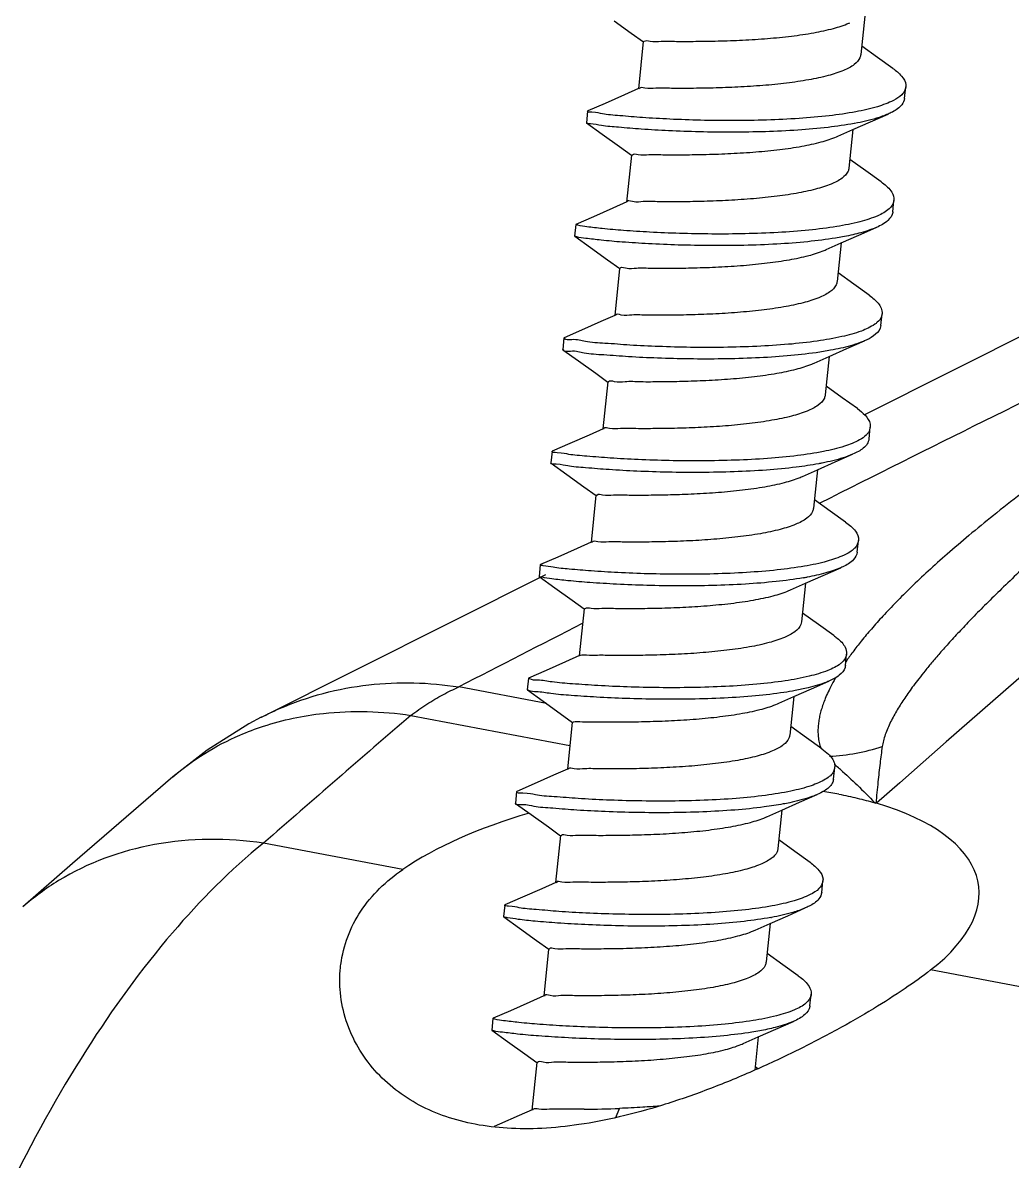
# Model space of a CAD drawing. Header units: millimetres. Extents: x -2947 to 97, y -3022 to 322.
# Drawn here: x -1388.72 to -1379.26, y -1995.92 to -1985.04 of the extents above; entities that cross this region are included whole.
import ezdxf

# ---------------------------------------------------------------- set-up
doc = ezdxf.new("R2010")
doc.units = ezdxf.units.MM
doc.layers.get('0').update_dxf_attribs({"linetype": 'CONTINUOUS'})

msp = doc.modelspace()

# ---------------------------------------------------------------- linework, layer by layer
at = {"color": 7}
for p, q in [((-1383.066207807341, -1985.018036438718), (-1382.902199153241, -1985.136032141118)), ((-1380.670664173541, -1984.974169896418), (-1380.709052552041, -1985.342031447718)), ((-1382.902199153241, -1985.136032141118), (-1382.786296421041, -1985.220057346118)), ((-1382.787447200541, -1985.218412110318), (-1382.834359562041, -1985.667955819218)), ((-1380.548799800141, -1985.369501340018), (-1380.700529209241, -1985.260355423718)), ((-1380.402615887841, -1985.474031406118), (-1380.548799800141, -1985.369501340018)), ((-1382.832894037241, -1985.666583686618), (-1382.966662458941, -1985.726206516518)), ((-1380.290404431041, -1985.762227895518), (-1380.278839223741, -1985.651402816918)), ((-1383.151472462141, -1985.807773688818), (-1383.317907978541, -1985.880667724618)), ((-1382.966662458941, -1985.726206516518), (-1383.151472462141, -1985.807773688818)), ((-1383.319177347741, -1985.881838652918), (-1383.330742554941, -1985.992663731518)), ((-1383.319177347741, -1985.881838652918), (-1383.317907978541, -1985.880667724618)), ((-1380.615705482441, -1985.983617211918), (-1380.448135696441, -1985.910222872518)), ((-1383.329742387041, -1985.994071438318), (-1383.330742554941, -1985.992663731518)), ((-1383.329742387041, -1985.994071438318), (-1383.179289833541, -1986.101659429118)), ((-1380.783746199641, -1986.057792886818), (-1380.615705482441, -1985.983617211918)), ((-1380.768113659741, -1985.999600367518), (-1380.771637211641, -1986.000251144618)), ((-1383.179289833541, -1986.101659429118), (-1383.015281179441, -1986.219655131518)), ((-1380.927158542041, -1986.121656848418), (-1380.783746199641, -1986.057792886818)), ((-1380.783746199641, -1986.057792886818), (-1380.822134578241, -1986.425654438118)), ((-1383.015281179441, -1986.219655131518), (-1382.899378447241, -1986.303680336518)), ((-1382.900529226641, -1986.302035100718), (-1382.947441588141, -1986.751578809718)), ((-1380.661881826341, -1986.453124330518), (-1380.813611235341, -1986.343978414118)), ((-1380.515697914041, -1986.557654396618), (-1380.661881826341, -1986.453124330518)), ((-1382.945976063441, -1986.750206677118), (-1383.079744485141, -1986.809829506918)), ((-1380.403486457141, -1986.845850885918), (-1380.391921249941, -1986.735025807318)), ((-1383.264554488341, -1986.891396679318), (-1383.430990004741, -1986.964290715118)), ((-1383.079744485141, -1986.809829506918), (-1383.264554488341, -1986.891396679318)), ((-1383.432259373841, -1986.965461643418), (-1383.443824581141, -1987.076286722018)), ((-1383.432259373841, -1986.965461643418), (-1383.430990004741, -1986.964290715118)), ((-1380.728787508641, -1987.067240202418), (-1380.561217722541, -1986.993845863018)), ((-1383.442824413141, -1987.077694428718), (-1383.443824581141, -1987.076286722018)), ((-1383.442824413141, -1987.077694428718), (-1383.292371859641, -1987.185282419618)), ((-1380.896828225841, -1987.141415877318), (-1380.728787508641, -1987.067240202418)), ((-1383.292371859641, -1987.185282419618), (-1383.128363205541, -1987.303278122018)), ((-1381.040240568241, -1987.205279838818), (-1380.896828225841, -1987.141415877318)), ((-1380.896828225841, -1987.141415877318), (-1380.935216604341, -1987.509277428618)), ((-1383.128363205541, -1987.303278122018), (-1383.012460473341, -1987.387303327018)), ((-1383.013611252841, -1987.385658091218), (-1383.060523614341, -1987.835201800118)), ((-1380.774963852441, -1987.536747320918), (-1380.926693261541, -1987.427601404618)), ((-1380.628779940241, -1987.641277387018), (-1380.774963852441, -1987.536747320918)), ((-1383.059058089541, -1987.833829667518), (-1383.192826511241, -1987.893452497418)), ((-1383.052803936241, -1987.832358869118), (-1383.054003374941, -1987.835390818718)), ((-1378.844936940641, -1987.865841748518), (-1380.673931073241, -1988.782891776418)), ((-1380.516568483341, -1987.929473876318), (-1380.505003276041, -1987.818648797818)), ((-1383.377636514441, -1987.975019669718), (-1383.544072030841, -1988.047913705518)), ((-1383.192826511241, -1987.893452497418), (-1383.377636514441, -1987.975019669718)), ((-1383.545341400041, -1988.049084633818), (-1383.556906607241, -1988.159909712418)), ((-1383.545341400041, -1988.049084633818), (-1383.544072030841, -1988.047913705518)), ((-1380.841869534741, -1988.150863192818), (-1380.674299748741, -1988.077468853418)), ((-1383.555906439341, -1988.161317419118), (-1383.556906607241, -1988.159909712418)), ((-1383.555906439341, -1988.161317419118), (-1383.405453885841, -1988.268905410018)), ((-1381.009910251941, -1988.225038867718), (-1380.841869534741, -1988.150863192818)), ((-1383.405453885841, -1988.268905410018), (-1383.241445231741, -1988.386901112418)), ((-1381.153322594341, -1988.288902829318), (-1381.009910251941, -1988.225038867718)), ((-1381.009910251941, -1988.225038867718), (-1381.048298630541, -1988.592900419018)), ((-1383.241445231741, -1988.386901112418), (-1383.125542499541, -1988.470926317418)), ((-1383.126693278941, -1988.469281081618), (-1383.173605640441, -1988.918824790618)), ((-1380.888045878641, -1988.620370311418), (-1381.039775287641, -1988.511224395018)), ((-1380.741861966341, -1988.724900377518), (-1380.888045878641, -1988.620370311418)), ((-1383.172140115741, -1988.917452658018), (-1383.305908537441, -1988.977075487818)), ((-1380.629650509441, -1989.013096866818), (-1380.618085302241, -1988.902271788218)), ((-1383.490718540641, -1989.058642660218), (-1383.657154057041, -1989.131536695918)), ((-1383.305908537441, -1988.977075487818), (-1383.490718540641, -1989.058642660218)), ((-1383.658423426241, -1989.132707624318), (-1383.669988633441, -1989.243532702818)), ((-1383.658423426241, -1989.132707624318), (-1383.657154057041, -1989.131536695918)), ((-1380.954951560941, -1989.234486183318), (-1380.787381774841, -1989.161091843918)), ((-1383.668988465541, -1989.244940409618), (-1383.669988633441, -1989.243532702818)), ((-1383.668988465541, -1989.244940409618), (-1383.518535911941, -1989.352528400518)), ((-1381.122992278141, -1989.308661858118), (-1380.954951560941, -1989.234486183318)), ((-1383.518535911941, -1989.352528400518), (-1383.354527257841, -1989.470524102818)), ((-1381.266404620541, -1989.372525819718), (-1381.122992278141, -1989.308661858118)), ((-1381.122992278141, -1989.308661858118), (-1381.161380656641, -1989.676523409518)), ((-1383.354527257841, -1989.470524102818), (-1383.238624525641, -1989.554549307818)), ((-1383.239775305141, -1989.552904072018), (-1383.286687666641, -1990.002447781018)), ((-1381.001127904741, -1989.703993301818), (-1381.152857313841, -1989.594847385518)), ((-1380.854943992541, -1989.808523367918), (-1381.001127904741, -1989.703993301818)), ((-1383.418990563541, -1990.060698478318), (-1383.603800566741, -1990.142265650618)), ((-1383.285222141841, -1990.001075648418), (-1383.418990563541, -1990.060698478318)), ((-1380.742732535641, -1990.096719857218), (-1380.731167328441, -1989.985894778718)), ((-1383.603800566741, -1990.142265650618), (-1383.770236083241, -1990.215159686418)), ((-1383.771505452341, -1990.216330614718), (-1383.783070659541, -1990.327155693318)), ((-1383.771505452341, -1990.216330614718), (-1383.770236083241, -1990.215159686418)), ((-1381.068033587041, -1990.318109173718), (-1380.900463801041, -1990.244714834318)), ((-1383.722073108041, -1990.311217476318), (-1386.440620944841, -1991.674286020318)), ((-1383.782070491641, -1990.328563400018), (-1383.783070659541, -1990.327155693318)), ((-1383.782070491641, -1990.328563400018), (-1383.631617938141, -1990.436151390918)), ((-1381.236074304241, -1990.392284848618), (-1381.068033587041, -1990.318109173718)), ((-1383.631617938141, -1990.436151390918), (-1383.467609284041, -1990.554147093318)), ((-1381.379486646641, -1990.456148810218), (-1381.236074304241, -1990.392284848618)), ((-1381.236074304241, -1990.392284848618), (-1381.274462682841, -1990.760146399918)), ((-1383.467609284041, -1990.554147093318), (-1383.351706551841, -1990.638172298318)), ((-1383.352857331341, -1990.636527062518), (-1383.399769692741, -1991.086070771418)), ((-1381.114209930941, -1990.787616292218), (-1381.265939339941, -1990.678470375918)), ((-1380.968026018641, -1990.892146358318), (-1381.114209930941, -1990.787616292218)), ((-1383.532072589741, -1991.144321468718), (-1383.716882592941, -1991.225888641118)), ((-1383.398304168041, -1991.084698638818), (-1383.532072589741, -1991.144321468718)), ((-1380.855814561741, -1991.180342847718), (-1380.844249354541, -1991.069517769118)), ((-1383.716882592941, -1991.225888641118), (-1383.883318109341, -1991.298782676818)), ((-1383.884587478541, -1991.299953605218), (-1383.896152685741, -1991.410778683718)), ((-1383.884587478541, -1991.299953605218), (-1383.883318109341, -1991.298782676818)), ((-1381.181115613241, -1991.401732164118), (-1381.013545827241, -1991.328337824718)), ((-1383.713028167241, -1991.542560593218), (-1384.550529095741, -1991.383280789818)), ((-1383.895152517841, -1991.412186390518), (-1383.896152685741, -1991.410778683718)), ((-1383.895152517841, -1991.412186390518), (-1383.744699964341, -1991.519774381318)), ((-1381.349156330441, -1991.475907839018), (-1381.181115613241, -1991.401732164118)), ((-1383.744699964341, -1991.519774381318), (-1383.580691310141, -1991.637770083718)), ((-1381.492568672841, -1991.539771800618), (-1381.349156330441, -1991.475907839018)), ((-1381.349156330441, -1991.475907839018), (-1381.387544708941, -1991.843769390418)), ((-1386.438538849241, -1991.673267672418), (-1386.556247108841, -1991.736171479418)), ((-1386.440607929741, -1991.674279314318), (-1386.439009213041, -1991.673456193118)), ((-1385.008363438741, -1991.655332268818), (-1383.489323627841, -1991.944232817218)), ((-1383.580691310141, -1991.637770083718), (-1383.464788577941, -1991.721795288718)), ((-1386.556247108841, -1991.736171479418), (-1386.954920102841, -1991.986462701918)), ((-1383.465939357441, -1991.720150052918), (-1383.512851718941, -1992.169693761918)), ((-1381.227291957141, -1991.871239282718), (-1381.379021366141, -1991.762093366418)), ((-1381.081108044841, -1991.975769348818), (-1381.227291957141, -1991.871239282718)), ((-1386.954920102841, -1991.986462701918), (-1387.282010472541, -1992.241953658818)), ((-1383.645154615841, -1992.227944459218), (-1383.829964619041, -1992.309511631518)), ((-1383.511386194141, -1992.168321629318), (-1383.645154615841, -1992.227944459218)), ((-1380.968896587941, -1992.263965838118), (-1380.957331380741, -1992.153140759618)), ((-1387.281774975241, -1992.241754256118), (-1387.727856745641, -1992.626697074618)), ((-1383.829964619041, -1992.309511631518), (-1383.996400135541, -1992.382405667318)), ((-1383.997669504641, -1992.383576595618), (-1384.009234711841, -1992.494401674218)), ((-1383.997669504641, -1992.383576595618), (-1383.996400135541, -1992.382405667318)), ((-1381.294197639341, -1992.485355154618), (-1381.126627853341, -1992.411960815218)), ((-1384.008234543941, -1992.495809380918), (-1384.009234711841, -1992.494401674218)), ((-1384.008234543941, -1992.495809380918), (-1383.857781990441, -1992.603397371818)), ((-1381.605650698941, -1992.623394791118), (-1381.462238356541, -1992.559530829518)), ((-1381.462238356541, -1992.559530829518), (-1381.500626735141, -1992.927392380818)), ((-1381.462238356541, -1992.559530829518), (-1381.294197639341, -1992.485355154618)), ((-1380.574826357941, -1992.490110260218), (-1380.564351264041, -1992.493145370118)), ((-1387.727856745641, -1992.626697074618), (-1388.241814235741, -1993.071662263718)), ((-1383.857781990441, -1992.603397371818), (-1383.693773336341, -1992.721393074218)), ((-1383.693773336341, -1992.721393074218), (-1383.577870604141, -1992.805418279218)), ((-1385.086432240641, -1993.128281855018), (-1386.417155736541, -1992.875196488218)), ((-1383.579021383641, -1992.803773043418), (-1383.625933745141, -1993.253316752318)), ((-1381.340373983241, -1992.954862273118), (-1381.492103392241, -1992.845716356818)), ((-1381.194190070941, -1993.059392339218), (-1381.340373983241, -1992.954862273118)), ((-1388.241814235741, -1993.071662263718), (-1388.717712415341, -1993.485092614018)), ((-1383.758236642041, -1993.311567449618), (-1383.943046645241, -1993.393134622018)), ((-1383.624468220341, -1993.251944619718), (-1383.758236642041, -1993.311567449618)), ((-1383.618334421141, -1993.250491190318), (-1383.619786750541, -1993.253651654818)), ((-1381.081978614041, -1993.347588828618), (-1381.070413406841, -1993.236763750018)), ((-1383.943046645241, -1993.393134622018), (-1384.109482161641, -1993.466028657718)), ((-1384.110751530841, -1993.467199586118), (-1384.122316738041, -1993.578024664618)), ((-1384.110751530841, -1993.467199586118), (-1384.109482161641, -1993.466028657718)), ((-1381.407279665541, -1993.568978145018), (-1381.239709879541, -1993.495583805618)), ((-1384.121316570141, -1993.579432371418), (-1384.122316738041, -1993.578024664618)), ((-1384.121316570141, -1993.579432371418), (-1383.970864016641, -1993.687020362218)), ((-1381.718732725141, -1993.707017781518), (-1381.575320382741, -1993.643153819918)), ((-1381.575320382741, -1993.643153819918), (-1381.613708761341, -1994.011015371218)), ((-1381.575320382741, -1993.643153819918), (-1381.407279665541, -1993.568978145018)), ((-1383.970864016641, -1993.687020362218), (-1383.806855362441, -1993.805016064618)), ((-1383.806855362441, -1993.805016064618), (-1383.690952630241, -1993.889041269618)), ((-1383.692103409741, -1993.887396033818), (-1383.739015771241, -1994.336939742818)), ((-1381.453456009441, -1994.038485263618), (-1381.605185418441, -1993.929339347218)), ((-1381.307272097141, -1994.143015329718), (-1381.453456009441, -1994.038485263618)), ((-1309.365539259741, -2007.529357689318), (-1380.041289893141, -1994.087798768818)), ((-1383.871318668241, -1994.395190440118), (-1384.056128671341, -1994.476757612418)), ((-1383.737550246541, -1994.335567610218), (-1383.871318668241, -1994.395190440118)), ((-1383.731483250541, -1994.334123916718), (-1383.732629768341, -1994.337066603318)), ((-1381.195060640241, -1994.431211819018), (-1381.183495433041, -1994.320386740518)), ((-1384.056128671341, -1994.476757612418), (-1384.222564187841, -1994.549651648218)), ((-1384.223833556941, -1994.550822576518), (-1384.235398764241, -1994.661647655118)), ((-1384.223833556941, -1994.550822576518), (-1384.222564187841, -1994.549651648218)), ((-1381.520361691641, -1994.652601135518), (-1381.352791905641, -1994.579206796118)), ((-1384.234398596241, -1994.663055361818), (-1384.235398764241, -1994.661647655118)), ((-1384.234398596241, -1994.663055361818), (-1384.083946042741, -1994.770643352718)), ((-1381.831814751241, -1994.790640771918), (-1381.688402408941, -1994.726776810418)), ((-1381.688402408941, -1994.726776810418), (-1381.721578352741, -1995.044689538718)), ((-1381.688402408941, -1994.726776810418), (-1381.520361691641, -1994.652601135518)), ((-1384.083946042741, -1994.770643352718), (-1383.919937388641, -1994.888639055118)), ((-1383.919937388641, -1994.888639055118), (-1383.804034656441, -1994.972664260118)), ((-1383.805185435941, -1994.971019024318), (-1383.852654431041, -1995.425896746218)), ((-1381.692787618841, -1995.031291143818), (-1381.718267444641, -1995.012962337718)), ((-1383.975171159741, -1995.479571785418), (-1384.160074245541, -1995.561480619018)), ((-1383.850373853941, -1995.423712704418), (-1383.975171159741, -1995.479571785418)), ((-1383.048988345741, -1995.497741246718), (-1383.014166708041, -1995.410375299718)), ((-1384.160074245541, -1995.561480619018), (-1384.212571379341, -1995.584540283118))]:
    msp.add_line(p, q, dxfattribs=at)
for centre, radius, start, end in [((-1202.259234517241, -2345.686805665919), 398.4494292494, 115.6614008993002, 116.6694692527049), ((-1382.928470271541, -1986.748356279518), 0.0132532223, 183.0188117455781, 186.0450496241835), ((-1381.789571676441, -1987.248490165618), 3.1377148774, 279.7405570825984, 280.4145012895956), ((-1213.593052274041, -2323.199882275519), 373.2676196817, 117.0548947428121, 117.2582828880912), ((-1381.083169462741, -1990.936268395218), 0.2878171141, 308.6587607626065, 311.2037945711816), ((-1379.435118398241, -1992.182344829518), 1.7548140663, 150.6562199272915, 153.4146447197904), ((-1379.233613658341, -1992.294310582818), 1.9853337553, 149.5714680898024, 150.6893256154943), ((-1131.635238865441, -2285.693375900019), 388.1447041485, 130.7515361627092, 131.0266212504915), ((-1381.128710836841, -1989.982619947118), 2.0675303042, 273.3823376864065, 287.5772586190003), ((-1383.703720170441, -1995.355004177218), 4.2384429112, 49.38147847149673, 49.64700208379615), ((-1383.802517355041, -1995.469875199518), 4.3899559237, 48.6618807295928, 49.37874039080658), ((-1381.776110016341, -1996.915834140818), 4.5879674387, 79.24430032269898, 81.16912703849883), ((-1380.893925683441, -1993.628783495018), 1.1824945025, 73.52883575389923, 73.81670198460853), ((-1382.131473684041, -1990.494253106618), 3.1431652266, 280.3357691593994, 280.4516505375942), ((-1383.453540303441, -1983.215060525218), 12.2032434014, 270.4804700307043, 272.0633636231951)]:
    msp.add_arc(centre, radius, start, end, dxfattribs=at)
for start_param, end_param in [(5.6739496375, 7.0593451682), (1.9457841549, 2.4643606292)]:
    msp.add_ellipse((-1382.621709429041, -1993.650259750118), major_axis=(3.0403694586, 0.3608611679), ratio=0.4215807445, start_param=start_param, end_param=end_param, dxfattribs=at)
for points, start_tangent, end_tangent in [([(-1317.110711005541, -1945.923812123718), (-1335.117601125841, -1957.604788370318), (-1351.087307032141, -1968.855336055618), (-1366.050514031141, -1980.320781491118), (-1380.558649759341, -1992.494815548718)], (-0.8489389444530727, -0.5284909352022065), (-0.75034111252771, -0.661050841350859)), ([(-1382.286522131341, -1985.215383885718), (-1382.072892738941, -1985.212048138018), (-1381.837984073541, -1985.203410099318), (-1381.599400450741, -1985.188050513918), (-1381.371897763241, -1985.165276411218), (-1381.157355007941, -1985.133332701518), (-1380.970316859841, -1985.091948146418), (-1380.824063812741, -1985.042415733018), (-1380.814064505741, -1985.038060891718)], (0.999977039206987, 0.006776507863778447), (0.913872828927148, 0.4060005573255925)), ([(-1382.782869940441, -1985.220990853918), (-1382.778233847141, -1985.215370133618), (-1382.722496292141, -1985.213462711018), (-1382.617429837341, -1985.214130476618), (-1382.469531426741, -1985.215426350018), (-1382.286522131341, -1985.215383885718)], (0.490631333751385, 0.8713672557201912), (0.9999770392076258, 0.006776507769517231)), ([(-1380.709921668741, -1985.341959055518), (-1380.716906481141, -1985.371608960918), (-1380.771177954141, -1985.435942716818), (-1380.873815240741, -1985.493172555818), (-1381.020801168041, -1985.542458784618), (-1381.206690400941, -1985.583313268518), (-1381.417785702841, -1985.614695195918), (-1381.644942456141, -1985.637483340518), (-1381.883950281941, -1985.652907040218), (-1382.119358998941, -1985.661580675718), (-1382.333434492841, -1985.664927594718)], (-0.09358326590015467, -0.9956114565147696), (-0.9999770392072956, -0.006776507818241054)), ([(-1380.402494380941, -1985.473858048918), (-1380.319334222041, -1985.547831445218), (-1380.278734910841, -1985.632275119218), (-1380.279600742341, -1985.651293694318)], (0.8188835957630073, -0.5739596297565255), (-0.1418471399427403, -0.9898885739769222)), ([(-1382.825987001941, -1985.665022305618), (-1382.828589125141, -1985.668892035018)], (-0.6344591123341106, -0.7729564248883715), (-0.4725626511138596, -0.8812970786132454)), ([(-1382.333434492841, -1985.664927594718), (-1382.517142584341, -1985.664966082218), (-1382.666942385741, -1985.663647409518), (-1382.771657161641, -1985.663016303018), (-1382.825987001941, -1985.665022305618)], (-0.999977039206556, -0.006776507927397018), (-0.6344591133591925, -0.7729564240469624)), ([(-1380.279600742341, -1985.651293694318), (-1380.304579876141, -1985.710248635118), (-1380.317367096641, -1985.725656459418)], (-0.1418471402470236, -0.9898885739333196), (-0.685309113859945, -0.7282523041230264)), ([(-1380.317367096641, -1985.725656459418), (-1380.395887061341, -1985.779902751518), (-1380.548757378241, -1985.839758944118), (-1380.756548452541, -1985.888775288918), (-1381.010170611241, -1985.926392891818), (-1381.298491923641, -1985.952560792518), (-1381.608834246241, -1985.967738235718), (-1381.927538167341, -1985.972874206718), (-1382.240571678041, -1985.969365144318), (-1382.534155445841, -1985.958992714618), (-1382.795376829241, -1985.943844419018), (-1383.012765272241, -1985.926220574018), (-1383.176803437841, -1985.908531808018), (-1383.280351306441, -1985.893191642418), (-1383.318964338241, -1985.882508943518), (-1383.318778780741, -1985.882329638518)], (-0.6853091142767578, -0.7282523037307921), (0.7763915373881758, 0.6302508870854723)), ([(-1380.291165949541, -1985.762118772818), (-1380.316145083341, -1985.821073713718), (-1380.407452268541, -1985.890727830118), (-1380.448271366041, -1985.909911617618)], (-0.1418471400707577, -0.9898885739585779), (-0.9167019850901502, -0.3995716087659109)), ([(-1380.448271366041, -1985.909911617618), (-1380.560322585541, -1985.950584022618), (-1380.768113659741, -1985.999600367518)], (-0.9167019849886101, -0.3995716089988655), (-0.9832645640771427, -0.1821834159032774)), ([(-1380.771637211641, -1986.000251144618), (-1381.021735818441, -1986.037217970418), (-1381.310057130841, -1986.063385871118), (-1381.620399453441, -1986.078563314318), (-1381.939103374541, -1986.083699285318), (-1382.252136885241, -1986.080190222918), (-1382.545720653041, -1986.069817793218), (-1382.806942036441, -1986.054669497518), (-1383.024330479441, -1986.037045652518), (-1383.188368645141, -1986.019356886618), (-1383.291916513641, -1986.004016721018), (-1383.330175343641, -1985.994597233118)], (-0.9834718709390184, -0.1810609816379734), (-0.7719668674026103, 0.6356627687953738)), ([(-1382.399604157541, -1986.299006876218), (-1382.185528663641, -1986.295659957218), (-1381.950119946541, -1986.286986321718), (-1381.711112120841, -1986.271562622018), (-1381.483955367541, -1986.248774477418), (-1381.272860065541, -1986.217392550018), (-1381.086970832741, -1986.176538066118), (-1380.939984905341, -1986.127251837318), (-1380.927143911441, -1986.121689767018)], (0.999977039207251, 0.006776507824842723), (0.9138097514399358, 0.4061425096850643)), ([(-1382.895397654241, -1986.304280024818), (-1382.892156666641, -1986.299101587118), (-1382.837826826241, -1986.297095584518), (-1382.733112050441, -1986.297726691018), (-1382.583312248941, -1986.299045363718), (-1382.399604157541, -1986.299006876218)], (0.401051011179611, 0.916055722339974), (0.9999770392066476, 0.006776507913878486)), ([(-1380.823014797641, -1986.425518873318), (-1380.830846441441, -1986.457165496818), (-1380.887404710341, -1986.521958030918), (-1380.992332405941, -1986.579079944518), (-1381.140606509441, -1986.627878482018), (-1381.325501431441, -1986.667961012918), (-1381.536143881541, -1986.698959168218), (-1381.763852603041, -1986.721575947018), (-1382.001969159141, -1986.736772922518), (-1382.234994407241, -1986.745267356818), (-1382.446516519041, -1986.748550585118)], (-0.09749373741988143, -0.9952361383932475), (-0.9999770392072383, -0.006776507826698584)), ([(-1380.515816228341, -1986.557822921218), (-1380.500545652641, -1986.568782049018), (-1380.413833939041, -1986.656533146118), (-1380.391972551341, -1986.735021240718)], (0.8184392221939807, -0.5745931078376348), (-0.08866535506088521, -0.9960614714022058)), ([(-1382.446516519041, -1986.748550585118), (-1382.635452939941, -1986.748558463618), (-1382.787747919341, -1986.747191490818), (-1382.891184320741, -1986.746681079218), (-1382.941705102341, -1986.749054245018)], (-0.9999770392075408, -0.006776507782068044), (0.05181633734012127, -0.9986566312725584)), ([(-1380.391972551341, -1986.735021240718), (-1380.392465078841, -1986.739306307918), (-1380.437560889041, -1986.815038418318)], (-0.08866535511007187, -0.9960614713978274), (-0.7232977066748779, -0.6905363332358857)), ([(-1380.437560889041, -1986.815038418318), (-1380.547281485141, -1986.881980114118), (-1380.716907267341, -1986.938773737718), (-1380.939049228841, -1986.984513835218), (-1381.203978213341, -1987.018787503518), (-1381.500058452041, -1987.041692790018), (-1381.814266059441, -1987.053834323118), (-1382.132769384641, -1987.056296370118), (-1382.441545357341, -1987.050594521118), (-1382.727004363441, -1987.038608154018), (-1382.976595805041, -1987.022496688118), (-1383.179367362541, -1987.004603359418), (-1383.326453035441, -1986.987350804618), (-1383.411468215941, -1986.973133107218), (-1383.430828163741, -1986.964171963818)], (-0.7232977067268554, -0.6905363331814423), (-0.6694207231904783, 0.7428835005323089)), ([(-1380.403537758541, -1986.845846319318), (-1380.404030286041, -1986.850131386518), (-1380.449126096241, -1986.925863496918), (-1380.558846692341, -1986.992805192718), (-1380.561229313141, -1986.993818506018)], (-0.08866535476137541, -0.9960614714288669), (-0.9207682621918148, -0.3901099938994967)), ([(-1380.561229313141, -1986.993818506018), (-1380.728472474641, -1987.049598816318), (-1380.883408436741, -1987.083736229318)], (-0.9207682622418384, -0.3901099937814274), (-0.9834291798134492, -0.1812927143915238)), ([(-1380.883408436741, -1987.083736229318), (-1380.950614436041, -1987.095338913718), (-1381.215543420541, -1987.129612582118), (-1381.511623659241, -1987.152517868618), (-1381.825831266641, -1987.164659401718), (-1382.144334591841, -1987.167121448718), (-1382.453110564541, -1987.161419599718), (-1382.738569570641, -1987.149433232618), (-1382.988161012241, -1987.133321766718), (-1383.190932569741, -1987.115428438018), (-1383.338018242641, -1987.098175883218), (-1383.423033423241, -1987.083958185818), (-1383.441449581941, -1987.075816059218)], (-0.9834291798365207, -0.1812927142663723), (-0.8069454479321899, 0.5906259764533875)), ([(-1382.512686183641, -1987.382629866618), (-1382.301164071841, -1987.379346638318), (-1382.068138823841, -1987.370852204018), (-1381.830022267741, -1987.355655228518), (-1381.602313546141, -1987.333038449718), (-1381.391671096141, -1987.302040294418), (-1381.206776174141, -1987.261957763518), (-1381.058502070641, -1987.213159225918), (-1381.040222479141, -1987.205320485518)], (0.9999770392073243, 0.006776507814014377), (0.9136116788373295, 0.4065878752398259)), ([(-1375.640752909341, -1987.242072746118), (-1375.733711685941, -1987.295409561618), (-1376.347955897441, -1987.654876953818), (-1376.894113015941, -1987.985829988618), (-1377.380749543241, -1988.291102024718), (-1377.815937834541, -1988.573731381418), (-1378.207142446041, -1988.836862767018), (-1378.561283412141, -1989.083768218718), (-1378.884360870541, -1989.317566664918), (-1379.177987885541, -1989.538519770318), (-1379.441549283241, -1989.745148006518), (-1379.675556918841, -1989.936637592618), (-1379.882791136941, -1990.113986227318), (-1380.066386507241, -1990.278682311018), (-1380.228805136741, -1990.431835486618), (-1380.372052517041, -1990.574291286418), (-1380.497984436641, -1990.706885313518), (-1380.608175965041, -1990.830289799918), (-1380.703886585041, -1990.944914499218), (-1380.786288260941, -1991.051110499718), (-1380.852019134941, -1991.142673628318)], (-0.8679020035254483, -0.4967354550226033), (-0.5674973918619372, -0.8233751940821991)), ([(-1383.007703221941, -1987.384699883518), (-1383.007874766941, -1987.383133526518), (-1382.957353985441, -1987.380760360718), (-1382.853917584041, -1987.381270772318), (-1382.701622604541, -1987.382637745118), (-1382.512686183641, -1987.382629866618)], (-0.1589691679852604, 0.9872835477359451), (0.9999770392071855, 0.006776507834484253)), ([(-1380.936167228641, -1987.509066692018), (-1380.944834496341, -1987.542730555818), (-1381.004152607441, -1987.608287117518), (-1381.111505507941, -1987.665206111418), (-1381.260371377641, -1987.713257966118), (-1381.445445124341, -1987.752796485818), (-1381.658986251841, -1987.783752186018), (-1381.887024662241, -1987.805999889518), (-1382.122203226941, -1987.820742828718), (-1382.349595392641, -1987.828927947118), (-1382.559598545141, -1987.832173575618)], (-0.0997030007107626, -0.9950172418854206), (-0.9999770392070099, -0.006776507860416082)), ([(-1380.628939284441, -1987.641499668018), (-1380.581884687241, -1987.678280852118), (-1380.513867722241, -1987.764813251918), (-1380.506259280641, -1987.818555405618)], (0.8127429181615506, -0.582622475517592), (-0.07415187701585071, -0.9972469599527621)), ([(-1382.559598545141, -1987.832173575618), (-1382.745132298041, -1987.832201545718), (-1382.895623498341, -1987.830867559118), (-1382.999495067841, -1987.830271137318), (-1383.052803936241, -1987.832358869118)], (-0.9999770392072111, -0.00677650783070736), (-0.4426668682446655, -0.8966861456264728)), ([(-1380.506259280641, -1987.818555405618), (-1380.511824322741, -1987.845741170618), (-1380.551494101641, -1987.899922190618)], (-0.07415187681661235, -0.9972469599675768), (-0.7508092074647574, -0.6605191397576172)), ([(-1380.551494101641, -1987.899922190618), (-1380.576015153041, -1987.919083717118), (-1380.703749444041, -1987.983198008518), (-1380.889504896241, -1988.036852377818), (-1381.125173755941, -1988.079281258018), (-1381.400424100941, -1988.110219295618), (-1381.703160237241, -1988.129913175518), (-1382.020061688741, -1988.139110628218), (-1382.337176765641, -1988.139027110718), (-1382.640544258641, -1988.131291644818), (-1382.916815558241, -1988.117874227518), (-1383.153849475941, -1988.100998046518), (-1383.341253262041, -1988.083040413818), (-1383.470845712041, -1988.066426831718), (-1383.537021725941, -1988.053522910618), (-1383.537256599941, -1988.049322658418)], (-0.7508092078242212, -0.6605191393490164), (0.02942823987353689, 0.9995668955592445)), ([(-1380.517824487941, -1987.929380484118), (-1380.523389530041, -1987.956566249218), (-1380.587580360241, -1988.029908795718), (-1380.674225293141, -1988.077640771518)], (-0.07415187705809209, -0.9972469599496212), (-0.9176377775893855, -0.397417801741207)), ([(-1380.674225293141, -1988.077640771518), (-1380.715314651241, -1988.094023087118), (-1380.901070103441, -1988.147677456418), (-1380.997040122641, -1988.167420202218)], (-0.917637777669127, -0.3974178015570843), (-0.9831658401793693, -0.1827154364151949)), ([(-1380.997040122641, -1988.167420202218), (-1381.136738963141, -1988.190106336618), (-1381.411989308241, -1988.221044374218), (-1381.714725444441, -1988.240738254118), (-1382.031626895941, -1988.249935706818), (-1382.348741972841, -1988.249852189218), (-1382.652109465841, -1988.242116723318), (-1382.928380765441, -1988.228699306018), (-1383.165414683141, -1988.211823125018), (-1383.352818469241, -1988.193865492418), (-1383.482410919241, -1988.177251910318), (-1383.548586933141, -1988.164347989218), (-1383.548830249041, -1988.161221706118)], (-0.983165840200821, -0.1827154362997653), (-0.01352482705511464, 0.999908535343673)), ([(-1382.625768209841, -1988.466252857118), (-1382.415765057341, -1988.463007228618), (-1382.188372891641, -1988.454822110118), (-1381.953194326841, -1988.440079171018), (-1381.725155916541, -1988.417831467518), (-1381.511614789041, -1988.386875767318), (-1381.326541042241, -1988.347337247618), (-1381.177675172641, -1988.299285392918), (-1381.153304276741, -1988.288943897218)], (0.9999770392069588, 0.006776507867958978), (0.9132728207689987, 0.4073484440189215)), ([(-1383.120525713441, -1988.470753491818), (-1383.118973600841, -1988.466438150618), (-1383.065664732541, -1988.464350418818), (-1382.961793162941, -1988.464946840618), (-1382.811301962641, -1988.466280827218), (-1382.625768209841, -1988.466252857118)], (0.2339048576542289, 0.9722594908591815), (0.999977039206787, 0.006776507893306326)), ([(-1381.049261134441, -1988.592679585018), (-1381.057337715641, -1988.625123969118), (-1381.116044195341, -1988.691040698018), (-1381.222858701841, -1988.748124569318), (-1381.371023706141, -1988.796245679418), (-1381.558396138341, -1988.836396476018), (-1381.773501141641, -1988.867545240718), (-1382.001473832341, -1988.889730235518), (-1382.234572825541, -1988.904331524618), (-1382.462064405941, -1988.912535789118), (-1382.672680571341, -1988.915796566018)], (-0.09634261295279348, -0.9953482309872401), (-0.999977039207003, -0.006776507861427849)), ([(-1380.741765140341, -1988.724764076518), (-1380.668540147141, -1988.787493914418), (-1380.619488988241, -1988.872618698718), (-1380.619411125541, -1988.902097689118)], (0.8152352644857616, -0.5791299193953203), (-0.1301962588886162, -0.9914882420742105)), ([(-1383.164747470641, -1988.915827583718), (-1383.167653754241, -1988.919954840718)], (-0.6540115189575865, -0.7564845887860444), (-0.4870940751269655, -0.8733495073429687)), ([(-1382.672680571341, -1988.915796566018), (-1382.857339877741, -1988.915829596718), (-1383.006415619441, -1988.914514045818), (-1383.109720499941, -1988.913879797018), (-1383.164747470641, -1988.915827583718)], (-0.9999770392069022, -0.006776507876297887), (-0.6540115128288764, -0.7564845940845619)), ([(-1380.619411125541, -1988.902097689118), (-1380.636793125941, -1988.951533607218), (-1380.658293308641, -1988.978691848318)], (-0.1301962590198015, -0.9914882420569842), (-0.7080684733446458, -0.7061437793079981)), ([(-1380.658293308641, -1988.978691848318), (-1380.719851087641, -1989.022347449618), (-1380.865131374841, -1989.083530023318), (-1381.066329829041, -1989.133980300418), (-1381.314650547941, -1989.173075489718), (-1381.599197835941, -1989.200698789118), (-1381.907461721941, -1989.217244589818), (-1382.225875410641, -1989.223600902418), (-1382.540419825941, -1989.221109786618), (-1382.837248308641, -1989.211507548318), (-1383.103303631241, -1989.196847368718), (-1383.326899834341, -1989.179407813718), (-1383.498242960241, -1989.161591299518), (-1383.609867476141, -1989.145817040118), (-1383.657092006841, -1989.134501012218)], (-0.7080684733916908, -0.7061437792608249), (0.8029177765612681, 0.5960897953177103)), ([(-1380.630976332741, -1989.012922767718), (-1380.648358333141, -1989.062358685818), (-1380.731416294841, -1989.133172528118), (-1380.787481923741, -1989.160864131718)], (-0.1301962589231476, -0.9914882420696762), (-0.9153809054245142, -0.4025888696725193)), ([(-1380.787481923741, -1989.160864131718), (-1380.876696582041, -1989.194355101918), (-1381.077895036241, -1989.244805378918), (-1381.110647363041, -1989.251061014718)], (-0.9153809053562417, -0.4025888698277528), (-0.9832858420463265, -0.1820685388287787)), ([(-1381.110647363041, -1989.251061014718), (-1381.326215755141, -1989.283900568318), (-1381.610763043141, -1989.311523867718), (-1381.919026929141, -1989.328069668318), (-1382.237440617841, -1989.334425981018), (-1382.551985033141, -1989.331934865218), (-1382.848813515941, -1989.322332626918), (-1383.114868838441, -1989.307672447318), (-1383.338465041641, -1989.290232892218), (-1383.509808167541, -1989.272416378118), (-1383.621432683341, -1989.256642118718), (-1383.668682597241, -1989.245345103818)], (-0.983285842035786, -0.1820685388857047), (0.7977731649182677, 0.6029576911660474)), ([(-1382.738850235941, -1989.549875847518), (-1382.528234070641, -1989.546615070618), (-1382.300742490241, -1989.538410806118), (-1382.067643497041, -1989.523809517018), (-1381.839670806341, -1989.501624522218), (-1381.624565803041, -1989.470475757518), (-1381.437193370741, -1989.430324960918), (-1381.289028366541, -1989.382203850818), (-1381.266384800841, -1989.372570299218)], (0.9999770392073434, 0.006776507811196688), (0.9134220001888619, 0.4070138198771374)), ([(-1383.234481119441, -1989.555324325218), (-1383.230917135241, -1989.549906865218), (-1383.175890164641, -1989.547959078518), (-1383.072585284041, -1989.548593327318), (-1382.923509542341, -1989.549908878218), (-1382.738850235941, -1989.549875847518)], (0.4175020607470702, 0.9086759759517965), (0.9999770392069819, 0.006776507864552275)), ([(-1381.162295341641, -1989.676322416918), (-1381.169204608641, -1989.706031527418), (-1381.225717382341, -1989.772123996318), (-1381.330508252241, -1989.829502960118), (-1381.479244026341, -1989.878586058618), (-1381.668458448441, -1989.919487716518), (-1381.884716564641, -1989.950946601618), (-1382.112263617641, -1989.973173069218), (-1382.344671404641, -1989.987810269318), (-1382.574376252241, -1989.996139697618), (-1382.785762597441, -1989.999419556518)], (-0.09087836429971824, -0.9958619999288093), (-0.99997703920724, -0.00677650782644919)), ([(-1378.464645908441, -1989.631938034418), (-1378.573147682041, -1989.725533683718), (-1378.796394587641, -1989.921559407018), (-1378.998104010941, -1990.103235393818), (-1379.180191174041, -1990.271643499418), (-1379.344455489941, -1990.427843997818), (-1379.492401869441, -1990.572695974918), (-1379.625160300341, -1990.706744916418), (-1379.743762883541, -1990.830465220318), (-1379.849245517441, -1990.944359245918), (-1379.942591057341, -1991.048897865818), (-1380.024379725441, -1991.144099730818), (-1380.094949763541, -1991.229635378818), (-1380.154803498541, -1991.305278271018), (-1380.205591740641, -1991.372267404318), (-1380.249610371041, -1991.432947167818), (-1380.288976657341, -1991.489818738318), (-1380.325491935941, -1991.545389243818), (-1380.360175005341, -1991.601474354218), (-1380.393121994241, -1991.658841376518), (-1380.424020299041, -1991.717932774018), (-1380.452013210541, -1991.778558690618), (-1380.475611131541, -1991.839301386918), (-1380.493367201241, -1991.898253185418), (-1380.504335011241, -1991.953615925818)], (-0.7589590378314581, -0.6511383715416773), (-0.1384782554517437, -0.9903654743411856)), ([(-1380.854939635041, -1989.808517109218), (-1380.760615938141, -1989.896364651218), (-1380.730730067041, -1989.979898214118), (-1380.731264586441, -1989.985882626318)], (0.8206838381121251, -0.571382566991286), (-0.1239852304308891, -0.9922840634793039)), ([(-1380.768568162141, -1990.058003346818), (-1380.868956802241, -1990.124795483418), (-1381.031249169141, -1990.182953090318), (-1381.247145676141, -1990.230146529218), (-1381.507195467841, -1990.265898135518), (-1381.799980194841, -1990.290240098718), (-1382.112622821441, -1990.303713028218), (-1382.431361433141, -1990.307341863518), (-1382.742162475141, -1990.302590202118), (-1383.031346095041, -1990.291295080918), (-1383.286195724441, -1990.275585117018), (-1383.495524735841, -1990.257785655218), (-1383.650174925041, -1990.240315149418), (-1383.743424605541, -1990.225577395318), (-1383.771159591241, -1990.216078932718)], (-0.6755547291748558, -0.7373098452411221), (-0.5883959123886446, 0.8085729715272051)), ([(-1383.277136203741, -1989.999364519318), (-1383.281296184141, -1990.003891230518)], (-0.7493648755814862, -0.6621572949418769), (-0.5827895527761618, -0.81262312124069)), ([(-1382.785762597441, -1989.999419556518), (-1382.969545076641, -1989.999457619018), (-1383.117357001741, -1989.998159067818), (-1383.220958372941, -1989.997495471618), (-1383.277136203741, -1989.999364519318)], (-0.9999770392073074, -0.006776507816520514), (-0.7493648730534479, -0.6621572978028635)), ([(-1380.731264586441, -1989.985882626318), (-1380.767330801441, -1990.056639942318), (-1380.768568162141, -1990.058003346818)], (-0.1239852305018011, -0.9922840634704436), (-0.6755547292304127, -0.7373098451902185)), ([(-1380.742829793641, -1990.096707704918), (-1380.778896008741, -1990.167465020818), (-1380.880522009441, -1990.235620562018), (-1380.900556278641, -1990.244499072518)], (-0.1239852301775147, -0.992284063510963), (-0.919132344365967, -0.3939488971177876)), ([(-1380.900556278641, -1990.244499072518), (-1381.042814376341, -1990.293778168918), (-1381.222372992641, -1990.334513546118)], (-0.9191323444747794, -0.393948896863915), (-0.9834931129671033, -0.1809455629361401)), ([(-1381.258710883341, -1990.340971607818), (-1381.518760675041, -1990.376723214118), (-1381.811545402041, -1990.401065177318), (-1382.124188028641, -1990.414538106818), (-1382.442926640341, -1990.418166942118), (-1382.753727682341, -1990.413415280618), (-1383.042911302341, -1990.402120159418), (-1383.297760931641, -1990.386410195518), (-1383.507089943041, -1990.368610733718), (-1383.661740132241, -1990.351140228018), (-1383.754989812841, -1990.336402473818), (-1383.781611817641, -1990.327817422918)], (-0.9855534584414607, -0.1693646378500427), (-0.85185643101143, 0.5237753535099459)), ([(-1382.851932262141, -1990.633498838018), (-1382.640545856241, -1990.630218977618), (-1382.410840924541, -1990.621889543718), (-1382.178433177741, -1990.607252342418), (-1381.950890240041, -1990.585026360118), (-1381.734657002141, -1990.553572099918), (-1381.545477920441, -1990.512682385718), (-1381.396770490341, -1990.463620890018), (-1381.379466476241, -1990.456194188318)], (0.9999770392070167, 0.006776507859405716), (0.9137942241159378, 0.4061774439482718)), ([(-1383.348275139241, -1990.639207532218), (-1383.343305868341, -1990.633443800818), (-1383.287128037541, -1990.631574753018), (-1383.183526666341, -1990.632238349318), (-1383.035714741341, -1990.633536900518), (-1382.851932262141, -1990.633498838018)], (0.5060944853938787, 0.8624780413749124), (0.999977039207596, 0.006776507773930258)), ([(-1381.275340565641, -1990.760016926418), (-1381.281861213741, -1990.788655266718), (-1381.336512229141, -1990.853999110218), (-1381.438344750841, -1990.910912709318), (-1381.585408464841, -1990.960357165918), (-1381.773494580041, -1991.001678626818), (-1381.989354284741, -1991.033557732118), (-1382.216777607141, -1991.056115715918), (-1382.452840806641, -1991.071193518718), (-1382.685933563041, -1991.079724748618), (-1382.898844623641, -1991.083042546918)], (-0.09001516975223395, -0.9959403944084588), (-0.9999770392072497, -0.006776507825013606)), ([(-1380.968222816541, -1990.892423034018), (-1380.934514280541, -1990.917743047518), (-1380.858195510341, -1991.004837769518), (-1380.844913231441, -1991.069474070218)], (0.8148847659760492, -0.5796229965936132), (-0.06568163955459322, -0.9978406296726048)), ([(-1383.387395572741, -1991.082685325318), (-1383.396341576541, -1991.087253967918)], (-0.9306308826602036, -0.365959233028886), (-0.7930806590090475, -0.6091166294772908)), ([(-1382.898844623641, -1991.083042546918), (-1383.078568371641, -1991.083103343818), (-1383.223848000141, -1991.081850190018), (-1383.328759291641, -1991.081105099118), (-1383.387395572741, -1991.082685325318)], (-0.999977039207545, -0.006776507781434419), (-0.9306308841779936, -0.36595922916916)), ([(-1380.844913231441, -1991.069474070218), (-1380.847602079441, -1991.086602510318), (-1380.893573021441, -1991.152813726818)], (-0.06568163932868426, -0.9978406296874751), (-0.7518860536622398, -0.6592930777038565)), ([(-1380.903375645841, -1991.161019089518), (-1381.023200518441, -1991.226396764618), (-1381.201906845641, -1991.281447571818), (-1381.431700986441, -1991.325343717818), (-1381.702512799441, -1991.357754467218), (-1382.002444373941, -1991.378860879918), (-1382.318300206641, -1991.389347743218), (-1382.636175200941, -1991.390373057318), (-1382.942074285341, -1991.383516433918), (-1383.222536041341, -1991.370708708318), (-1383.465232551241, -1991.354145899918), (-1383.659518737341, -1991.336191356918), (-1383.796906711741, -1991.319270443618), (-1383.871444001441, -1991.305762465418), (-1383.879978793941, -1991.297894645618), (-1383.880197090841, -1991.297527838018)], (-0.7804394089925683, -0.6252314202687921), (-0.4836097954782191, 0.8752837058448621)), ([(-1380.856478438641, -1991.180299148818), (-1380.859167286641, -1991.197427588918), (-1380.914940853041, -1991.271844168118), (-1381.013467572941, -1991.328521660418)], (-0.0656816394754795, -0.9978406296778123), (-0.9201070741895515, -0.3916669146434798)), ([(-1386.438977512241, -1991.673517740418), (-1386.264370825241, -1991.590732194418), (-1385.411825039141, -1991.363365469818), (-1384.550816005441, -1991.383427073718)], (0.889005910116103, 0.4578957215116118), (0.9878304827758102, -0.1555343605088915)), ([(-1381.013467572941, -1991.328521660418), (-1381.034765725641, -1991.337221843218), (-1381.213472052841, -1991.392272650418), (-1381.336050992441, -1991.418284092018)], (-0.9201070742077965, -0.3916669146006188), (-0.9832633895119677, -0.1821897550507072)), ([(-1385.008363720841, -1991.655332215118), (-1384.856441796241, -1991.548832126518), (-1384.703612928641, -1991.458076230918), (-1384.550531276241, -1991.383280375118)], (0.7979886016151517, 0.6026725410140193), (0.9166570602287171, 0.3996746601085015)), ([(-1381.336050992441, -1991.418284092018), (-1381.443266193641, -1991.436168796418), (-1381.714078006741, -1991.468579545818), (-1382.014009581141, -1991.489685958518), (-1382.329865413841, -1991.500172821818), (-1382.647740408141, -1991.501198135918), (-1382.953639492541, -1991.494341512518), (-1383.234101248541, -1991.481533786818), (-1383.476797758441, -1991.464970978518), (-1383.671083944541, -1991.447016435418), (-1383.808471918941, -1991.430095522218), (-1383.883009208741, -1991.416587544018), (-1383.891177691841, -1991.409251225918)], (-0.9832633895092868, -0.1821897550651747), (-0.5940310404997696, 0.8044421190631187)), ([(-1381.004393611641, -1991.397011962718), (-1381.035529352341, -1991.463263212318), (-1381.059717063941, -1991.522170276718), (-1381.078591583641, -1991.575740382318), (-1381.093391083641, -1991.626149923318), (-1381.104866501241, -1991.675615124918), (-1381.113123409641, -1991.725771283618), (-1381.117692275241, -1991.777345607318), (-1381.117736308441, -1991.830798952018), (-1381.112089192241, -1991.886042508018)], (-0.4469118944113908, -0.8945779779502858), (0.1576121190591558, -0.9875010986959369)), ([(-1382.965014288241, -1991.717121828418), (-1382.752103227741, -1991.713804030118), (-1382.519010471241, -1991.705272800218), (-1382.282947271841, -1991.690194997418), (-1382.055523949441, -1991.667637013618), (-1381.839664244741, -1991.635757908318), (-1381.651578129541, -1991.594436447418), (-1381.504514415441, -1991.544991990818), (-1381.492554526441, -1991.539803638718)], (0.9999770392069637, 0.006776507867228311), (0.913852917585697, 0.4060453731051606)), ([(-1386.417994386541, -1991.758659562318), (-1385.845010820941, -1991.636475686818), (-1385.008078717941, -1991.655086625218)], (0.9507431653821065, 0.3099797307554358), (0.9894483421268443, -0.1448860871941794)), ([(-1387.281764296741, -1992.241748657818), (-1386.643691036641, -1991.843853572918), (-1386.417994386541, -1991.758659562318)], (0.7577140946483469, 0.6525866615026974), (0.9507431654030913, 0.309979730691073)), ([(-1383.463565126741, -1991.722282627918), (-1383.453565237441, -1991.716764606818), (-1383.394928956241, -1991.715184380618), (-1383.290017664841, -1991.715929471518), (-1383.144738036241, -1991.717182625218), (-1382.965014288241, -1991.717121828418)], (0.6682924539349867, 0.7438986463313088), (0.999977039206881, 0.006776507879442624)), ([(-1381.388412770341, -1991.843703260218), (-1381.395253169541, -1991.873008925218), (-1381.449235432241, -1991.937344538218), (-1381.551467918541, -1991.994553239518), (-1381.698291335141, -1992.043926364818), (-1381.884539639841, -1992.084935497918), (-1382.096452194141, -1992.116454414018), (-1382.323552978641, -1992.139230872018), (-1382.562518079241, -1992.154648725518), (-1382.797887086941, -1992.163319518818), (-1383.011926649741, -1992.166665537418)], (-0.09280762955771543, -0.9956840582714368), (-0.9999770392071086, -0.006776507845842347)), ([(-1381.112089192241, -1991.886042508018), (-1381.099596493941, -1991.941875161018), (-1381.090273186741, -1991.970216081218)], (0.1576121188935344, -0.9875010987223714), (0.3449423303516013, -0.9386238803331219)), ([(-1381.081122128841, -1991.975788992318), (-1381.018805557341, -1992.027089471018), (-1380.961341542441, -1992.112859477118), (-1380.958905374241, -1992.152974340018)], (0.8126967311499623, -0.582686899782521), (-0.1051447011013554, -0.9944569331199349)), ([(-1380.504335011241, -1991.953615925818), (-1380.524848747341, -1992.111803695418), (-1380.544871114841, -1992.291094673718), (-1380.564351270641, -1992.493145299118)], (-0.1386455117716474, -0.990342073258315), (-0.08940021079176443, -0.9959957842834417)), ([(-1381.000046210741, -1992.231795398318), (-1381.044845171541, -1992.264632707118), (-1381.182431067041, -1992.327123435018), (-1381.376891289641, -1992.378997334318), (-1381.619730196241, -1992.419568176518), (-1381.900296363841, -1992.448653403518), (-1382.206257222241, -1992.466582262318), (-1382.524148600141, -1992.474181133618), (-1382.839974695941, -1992.472736708118), (-1383.139831738141, -1992.463938650518), (-1383.410527544841, -1992.449804307418), (-1383.640169374441, -1992.432588813018), (-1383.818693872641, -1992.414684599518), (-1383.938315500941, -1992.398514788618), (-1383.994352901041, -1992.386872240118)], (-0.7328467603737937, -0.6803937285202116), (0.7048618865036186, 0.7093445713858392)), ([(-1383.504224463441, -1992.166726471918), (-1383.507204969941, -1992.170770211718)], (-0.6690575398319676, -0.7432106083701948), (-0.5053385230801288, -0.8629211882270559)), ([(-1383.011926649741, -1992.166665537418), (-1383.195234163641, -1992.166706307818), (-1383.344585363041, -1992.165394087418), (-1383.449459848041, -1992.164750976318), (-1383.504224463441, -1992.166726471918)], (-0.9999770392074482, -0.006776507795731909), (-0.6690575404610192, -0.7432106078039062)), ([(-1380.958905374241, -1992.152974340018), (-1380.970094895541, -1992.192684470518), (-1381.000046210741, -1992.231795398318)], (-0.1051447007432815, -0.9944569331577943), (-0.7328467606016582, -0.6803937282747805)), ([(-1380.902945571841, -1992.173787141518), (-1380.743869193941, -1992.320293574218), (-1380.574813526141, -1992.490113757218)], (0.7508610039021847, -0.6604602583191537), (0.6908563133568513, -0.7229920845313454)), ([(-1380.970470581441, -1992.263799418618), (-1380.981660102841, -1992.303509549118), (-1381.056410378841, -1992.375457785618), (-1381.126646408541, -1992.411918620118)], (-0.1051447009644686, -0.994456933134408), (-0.9154000392257359, -0.4025453616494929)), ([(-1381.126646408541, -1992.411918620118), (-1381.193996274241, -1992.437948513618), (-1381.388456496841, -1992.489822412918), (-1381.449660841241, -1992.501908770418)], (-0.9154000393097327, -0.4025453614584819), (-0.9831708899860441, -0.1826882620313905)), ([(-1380.919895424041, -1992.408468858118), (-1380.742310428041, -1992.446237980318), (-1380.574813526141, -1992.490113757218)], (0.9823908752406273, -0.1868372774473928), (0.9606116848092482, -0.2778942083022561)), ([(-1381.449660841241, -1992.501908770418), (-1381.631295403541, -1992.530393255118), (-1381.911861571141, -1992.559478482118), (-1382.217822429441, -1992.577407340818), (-1382.535713807341, -1992.585006212218), (-1382.851539903141, -1992.583561786618), (-1383.151396945341, -1992.574763729118), (-1383.422092752041, -1992.560629385918), (-1383.651734581641, -1992.543413891618), (-1383.830259079841, -1992.525509678118), (-1383.949880708141, -1992.509339867218), (-1384.006063415441, -1992.497847684618)], (-0.9831708899721967, -0.1826882621059133), (0.6844540070697155, 0.7290560418830708)), ([(-1383.078096314441, -1992.800744818818), (-1382.864056751641, -1992.797398800318), (-1382.628687743841, -1992.788728007018), (-1382.389722643241, -1992.773310153518), (-1382.162621858841, -1992.750533695518), (-1381.950709304541, -1992.719014779318), (-1381.764460999841, -1992.678005646318), (-1381.617637583241, -1992.628632521018), (-1381.605636816041, -1992.623426031518)], (0.9999770392069062, 0.006776507875726877), (0.9138297368642405, 0.4060975400351902)), ([(-1386.417155736541, -1992.875196488218), (-1387.286788645641, -1993.731890553918), (-1388.109030020841, -1994.850952811718), (-1388.857941699641, -1996.196468310018), (-1389.509521132041, -1997.724210036818), (-1390.043715032341, -1999.385862586618)], (-0.7773543900734123, -0.629062915958009), (-0.2646649202012348, -0.9643404378200023)), ([(-1386.417153879341, -1992.875217179118), (-1387.458630415941, -1992.889529427718), (-1388.375016180541, -1993.234492612318), (-1388.717113787641, -1993.485232065918)], (-0.989849692423553, 0.1421182127983508), (-0.7541207017799115, -0.6567358427457524)), ([(-1383.574065750941, -1992.806144748618), (-1383.570394128041, -1992.800805753418), (-1383.515629512741, -1992.798830257818), (-1383.410755027741, -1992.799473368918), (-1383.261403828241, -1992.800785589318), (-1383.078096314441, -1992.800744818818)], (0.4317073350717929, 0.9020137342885698), (0.9999770392073676, 0.006776507807619406)), ([(-1381.501501173741, -1992.927274097018), (-1381.509055978641, -1992.958277319518), (-1381.564893037041, -1993.022939688818), (-1381.669149475341, -1993.080119064818), (-1381.817030710341, -1993.129066994318), (-1382.002166022141, -1993.169373293718), (-1382.212532386041, -1993.200442265518), (-1382.440081649841, -1993.223132143718), (-1382.678599867741, -1993.238419612018), (-1382.912610908341, -1993.246983526018), (-1383.125008675941, -1993.250288527818)], (-0.09628679825894534, -0.9953536318721307), (-0.9999770392072836, -0.006776507820029383)), ([(-1381.194081149741, -1993.059236461418), (-1381.108473734041, -1993.136118435918), (-1381.070095705741, -1993.220377685118), (-1381.071011309541, -1993.236678359218)], (0.8197091597930625, -0.5727799694047896), (-0.1413826374488974, -0.9899550241440231)), ([(-1385.681211161841, -1994.064339473418), (-1385.677682976441, -1994.034249525118), (-1385.611717337141, -1993.770406414918), (-1385.486591938541, -1993.526374875618), (-1385.307396058041, -1993.309576424918), (-1385.086432240641, -1993.128281855018)], (0.1036908317259813, 0.9946095773799758), (0.8247536183514523, 0.5654922360352853)), ([(-1381.108635851941, -1993.310503566918), (-1381.191636418941, -1993.367445342218), (-1381.346478459041, -1993.426950936918), (-1381.555973057641, -1993.475589809818), (-1381.810954631741, -1993.512819886918), (-1382.100230674541, -1993.538607476318), (-1382.411080499141, -1993.553428769518), (-1382.729822079241, -1993.558248622218), (-1383.042421727841, -1993.554477559518), (-1383.335119445641, -1993.543908922418), (-1383.595042074141, -1993.528638955318), (-1383.810776930141, -1993.510973396618), (-1383.972880361741, -1993.493324733518), (-1384.074298561941, -1993.478104700318), (-1384.110681890241, -1993.467616810118), (-1384.110529332441, -1993.467423869418)], (-0.6811884088039463, -0.7321081557469141), (0.7104010375936483, 0.7037971055537725)), ([(-1383.125008675941, -1993.250288527818), (-1383.310651537441, -1993.250315863618), (-1383.461404076241, -1993.248978718118), (-1383.565410565741, -1993.248389025418), (-1383.618334421141, -1993.250491190318)], (-0.999977039207301, -0.006776507817464796), (-0.4924879034729426, -0.8703192890731686)), ([(-1381.071011309541, -1993.236678359218), (-1381.098177172741, -1993.298099326518), (-1381.108635851941, -1993.310503566918)], (-0.1413826378967389, -0.9899550240800638), (-0.6811884086280731, -0.7321081559105549)), ([(-1381.082576516741, -1993.347503437818), (-1381.109742380041, -1993.408924405018), (-1381.203201626141, -1993.478270420718), (-1381.239844342741, -1993.495274303618)], (-0.1413826377243645, -0.9899550241046818), (-0.917181524446014, -0.3984696365030664)), ([(-1381.239844342741, -1993.495274303618), (-1381.358043666241, -1993.537776015518), (-1381.561285489441, -1993.585267998918)], (-0.9171815244015761, -0.398469636605352), (-0.9834072387402946, -0.1814116942018602)), ([(-1381.567538264841, -1993.586414888418), (-1381.822519839041, -1993.623644965518), (-1382.111795881841, -1993.649432554918), (-1382.422645706341, -1993.664253848118), (-1382.741387286541, -1993.669073700818), (-1383.053986935141, -1993.665302638118), (-1383.346684652941, -1993.654734000918), (-1383.606607281341, -1993.639464033818), (-1383.822342137341, -1993.621798475218), (-1383.984445568941, -1993.604149812118), (-1384.085863769141, -1993.588929778818), (-1384.121532467241, -1993.579745554918)], (-0.9837721348445586, -0.1794223695735281), (-0.8233251907603658, 0.5675699342454702)), ([(-1383.191178340541, -1993.884367809318), (-1382.978780573041, -1993.881062807518), (-1382.744769532441, -1993.872498893418), (-1382.506251314441, -1993.857211425218), (-1382.278702050741, -1993.834521547018), (-1382.068335686841, -1993.803452575218), (-1381.883200374941, -1993.763146275818), (-1381.735319139941, -1993.714198346318), (-1381.718715339841, -1993.707056866518)], (0.9999770392073264, 0.006776507813690087), (0.9136890254457403, 0.4064140312292545)), ([(-1383.686385498141, -1993.889042589918), (-1383.684504085741, -1993.884570471818), (-1383.631580230341, -1993.882468306918), (-1383.527573740941, -1993.883057999618), (-1383.376821202141, -1993.884395145018), (-1383.191178340541, -1993.884367809318)], (0.277658450895153, 0.9606798554391072), (0.9999770392075433, 0.006776507781698857)), ([(-1384.393461247241, -1995.562238689718), (-1384.673337607541, -1995.488583956818), (-1384.928388237241, -1995.378317246618), (-1385.155236398241, -1995.231807642318), (-1385.352336057441, -1995.047306215018), (-1385.512555344541, -1994.825768478618), (-1385.625476858641, -1994.574133245518), (-1385.681922160541, -1994.305836585418), (-1385.681211161841, -1994.064339473418)], (-0.9823908752368323, 0.1868372774673473), (0.1036908317195732, 0.9946095773806439)), ([(-1381.614614401641, -1994.010837128118), (-1381.623011774441, -1994.043804311618), (-1381.681205596241, -1994.108972877918), (-1381.787622307541, -1994.165974852118), (-1381.936541432041, -1994.214388843918), (-1382.120829193841, -1994.253987208618), (-1382.332968995541, -1994.284952080518), (-1382.561002428941, -1994.307381361018), (-1382.797839314441, -1994.322342937518), (-1383.027944742641, -1994.330662363918), (-1383.238090702041, -1994.333911518218)], (-0.09949828594315739, -0.9950377335027922), (-0.9999770392071093, -0.006776507845728964)), ([(-1380.041289893141, -1994.087798768818), (-1380.286070925641, -1994.264856460518), (-1380.588407045041, -1994.458106052718), (-1380.938233568141, -1994.659179914718), (-1381.327655706041, -1994.861369058418), (-1381.743131026241, -1995.054719544618), (-1382.173825217941, -1995.230617721118), (-1382.604359006641, -1995.379064619718), (-1383.017152093541, -1995.491645591018), (-1383.402268744041, -1995.565383495718), (-1383.758208325541, -1995.601003326518), (-1384.089220462141, -1995.599748000618), (-1384.393461247241, -1995.562238689718)], (-0.7889983795256221, -0.6143952775745775), (-0.9823908752345172, 0.1868372774795206)), ([(-1381.307416336541, -1994.143220236418), (-1381.288172815841, -1994.157154349618), (-1381.203611346741, -1994.244774052218), (-1381.183627007941, -1994.320376077018)], (0.8177204022591904, -0.5756156215123663), (-0.08077972489648175, -0.9967319780390558)), ([(-1381.231796474041, -1994.402804827618), (-1381.343626344141, -1994.469424565018), (-1381.515154526641, -1994.525858106318), (-1381.738907242841, -1994.571216043018), (-1382.005083560241, -1994.605102501518), (-1382.301992128241, -1994.627632783318), (-1382.616572150541, -1994.639428227318), (-1382.934975381341, -1994.641588522618), (-1383.243183210541, -1994.635642705718), (-1383.527631340641, -1994.623481025718), (-1383.775814219241, -1994.607270714018), (-1383.976842292841, -1994.589359411118), (-1384.121927251541, -1994.572170554818), (-1384.204773640641, -1994.558095390118), (-1384.222004215241, -1994.549228393618)], (-0.7362546072576882, -0.6767046278043525), (-0.6569881862360086, 0.7539008709016854)), ([(-1383.238090702041, -1994.333911518218), (-1383.424076715341, -1994.333936854518), (-1383.574889837841, -1994.332597577018), (-1383.678743673141, -1994.332013521118), (-1383.731483250541, -1994.334123916718)], (-0.9999770392075393, -0.006776507782293198), (-0.4368048526338698, -0.8995562910210252)), ([(-1381.183627007941, -1994.320376077018), (-1381.184478506641, -1994.327342205118), (-1381.231796474041, -1994.402804827618)], (-0.08077972439971523, -0.996731978079316), (-0.7362546072257721, -0.6767046278390773)), ([(-1381.195192215141, -1994.431201155618), (-1381.196043713841, -1994.438167283718), (-1381.243361681341, -1994.513629906218), (-1381.352780324141, -1994.579234187818)], (-0.0807797247170083, -0.9967319780536011), (-0.921055036977084, -0.3894324316991876)), ([(-1381.352780324141, -1994.579234187818), (-1381.355191551341, -1994.580249643518), (-1381.526719733941, -1994.636683184818), (-1381.675050671641, -1994.669114492718)], (-0.9210550371140096, -0.3894324313753421), (-0.9833976225528357, -0.1814638144574018)), ([(-1381.675050671641, -1994.669114492718), (-1381.750472450041, -1994.682041121618), (-1382.016648767441, -1994.715927580018), (-1382.313557335441, -1994.738457861818), (-1382.628137357741, -1994.750253305818), (-1382.946540588541, -1994.752413601218), (-1383.254748417741, -1994.746467784218), (-1383.539196547941, -1994.734306104218), (-1383.787379426441, -1994.718095792518), (-1383.988407500141, -1994.700184489718), (-1384.133492458741, -1994.682995633418), (-1384.216338847841, -1994.668920468718), (-1384.232675564341, -1994.660879788318)], (-0.9833976225370101, -0.1814638145431644), (-0.7839225520475119, 0.6208586251243644)), ([(-1383.304260366741, -1994.967990799718), (-1383.094114407241, -1994.964741645418), (-1382.864008979041, -1994.956422219018), (-1382.627172093641, -1994.941460642518), (-1382.399138660241, -1994.919031362018), (-1382.186998858541, -1994.888066490118), (-1382.002711096641, -1994.848468125418), (-1381.853791972141, -1994.800054133618), (-1381.831796018841, -1994.790682810218)], (0.9999770392069435, 0.006776507870217788), (0.9134173250694103, 0.4070243116363483)), ([(-1383.799147068541, -1994.972432129418), (-1383.797652915241, -1994.968203198218), (-1383.744913337841, -1994.966092802618), (-1383.641059502441, -1994.966676858518), (-1383.490246380041, -1994.968016136018), (-1383.304260366741, -1994.967990799718)], (0.2294745075273794, 0.9733146718277017), (0.9999770392069073, 0.00677650787553657)), ([(-1382.632776355141, -1995.387599209918), (-1382.791751762641, -1995.399349190518), (-1383.014166708041, -1995.410375299718)], (-0.9963487905149584, -0.08537615380994669), (-0.9993097888766074, -0.03714762247291733)), ([(-1383.843069942041, -1995.421803327118), (-1383.846576770541, -1995.426172663618)], (-0.6983219087437575, -0.7157838443053008), (-0.5436205089212376, -0.8393311279109185)), ([(-1383.351207777241, -1995.417870370118), (-1383.535163611641, -1995.418480488118), (-1383.683690750441, -1995.418036159718), (-1383.787133443841, -1995.418512881118), (-1383.843069942041, -1995.421803327118)], (-0.9999599896420701, -0.008945340408894675), (-0.6983219103723268, -0.7157838427164613))]:
    msp.add_spline(points, degree=3, dxfattribs=dict(at, start_tangent=start_tangent, end_tangent=end_tangent))

doc.saveas('drawing.dxf')
